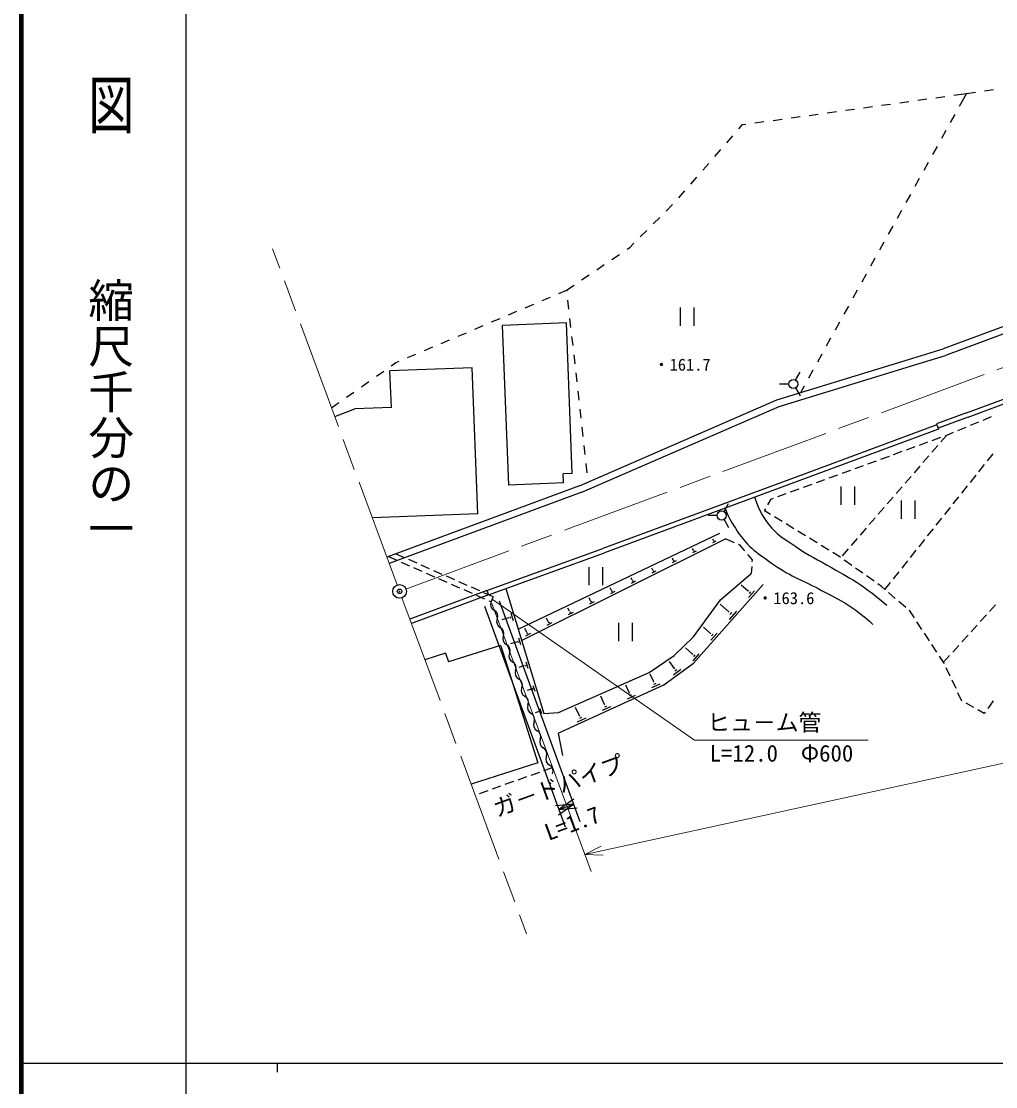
# Model space of a CAD drawing. Units: millimetres, scale not verified. Extents: x 40000 to 680000, y 20000 to 380000.
# Drawn here: x 40000 to 146666, y 202409 to 319048 of the extents above; entities that cross this region are included whole.
import ezdxf
from ezdxf.enums import TextEntityAlignment as Align

# ---------------------------------------------------------------- set-up
doc = ezdxf.new("R2010")
doc.units = ezdxf.units.MM
doc.header["$LTSCALE"] = 1000
doc.header["$PDMODE"] = 32
doc.header["$PDSIZE"] = 500
doc.linetypes.add('CHAIN', pattern=[18.5, 12, -1.5, 3.5, -1.5])
for name, color, linetype, lineweight in [('S-BGD', 7, 'Continuous', 25), ('S-BMK', 2, 'CHAIN', 13), ('S-BMK-SRVR', 3, 'Continuous', 25), ('S-STR-HTXT', 7, 'Continuous', 13), ('S-STR-STRC', 7, 'Continuous', 25), ('S-TTL', 2, 'Continuous', 140), ('S-TTL-BAND', 7, 'Continuous', 25)]:
    doc.layers.add(name, color=color, linetype=linetype, lineweight=lineweight)
doc.styles.add('@ＭＳ ゴシック', font='')
doc.styles.add('ＭＳ ゴシック', font='')
doc.styles.get('@ＭＳ ゴシック').set_extended_font_data('@MS Gothic')
doc.styles.get('ＭＳ ゴシック').set_extended_font_data('MS Gothic')

msp = doc.modelspace()

# ---------------------------------------------------------------- linework, layer by layer
at = {"layer": 'S-BGD'}
for p, q in [((220385, 311842), (141156, 282467)), ((145437, 311429), (146427, 311572)), ((136156, 310128), (137146, 310266)), ((138137, 310404), (139127, 310542)), ((140118, 310679), (141108, 310817)), ((142099, 310955), (143457, 311144)), ((143457, 311144), (142667, 309719)), ((143457, 311144), (144447, 311286)), ((128232, 309027), (129223, 309164)), ((130213, 309302), (131204, 309440)), ((132194, 309578), (133185, 309715)), ((134175, 309853), (135165, 309991)), ((120308, 307925), (121299, 308063)), ((122289, 308200), (123280, 308338)), ((124270, 308476), (125261, 308614)), ((126251, 308751), (127242, 308889)), ((142182, 308845), (141697, 307971)), ((118533, 307271), (118934, 307734)), ((118934, 307734), (119318, 307787)), ((141212, 307096), (140727, 306222)), ((117223, 305760), (117878, 306516)), ((115912, 304249), (116567, 305005)), ((140242, 305347), (139757, 304473)), ((114602, 302738), (115257, 303494)), ((139272, 303598), (138787, 302724)), ((113292, 301227), (113947, 301983)), ((138302, 301849), (137817, 300975)), ((111981, 299716), (112637, 300472)), ((137332, 300100), (136847, 299226)), ((110593, 298278), (111300, 298985)), ((109179, 296864), (109886, 297571)), ((136362, 298351), (135876, 297477)), ((135391, 296602), (134906, 295728)), ((107765, 295449), (108472, 296157)), ((106306, 294089), (106607, 294292)), ((106607, 294292), (107057, 294742)), ((134421, 294853), (133936, 293979)), ((104650, 292968), (105478, 293528)), ((133451, 293104), (132966, 292230)), ((143484, 276184), (188459, 292966)), ((102993, 291847), (103822, 292407)), ((143659, 275716), (188630, 292496)), ((101337, 290726), (102165, 291286)), ((132481, 291355), (131996, 290481)), ((98855, 289255), (99681, 289605)), ((99681, 289605), (100509, 290166)), ((99681, 289605), (99692, 289503)), ((131511, 289606), (131026, 288732)), ((97014, 288474), (97934, 288864)), ((99803, 288509), (99915, 287515)), ((154951, 288381), (140915, 283177)), ((93331, 286911), (94252, 287302)), ((95173, 287693), (96093, 288083)), ((112113, 287711), (112113, 285711)), ((113613, 287711), (113613, 285711)), ((130541, 287857), (130056, 286983)), ((91490, 286130), (92411, 286521)), ((99665, 286037), (92670, 285760)), ((100320, 269550), (99665, 286037)), ((100026, 286521), (100137, 285527)), ((129571, 286108), (129086, 285234)), ((87808, 284568), (88729, 284959)), ((89649, 285349), (90570, 285740)), ((93365, 268273), (92670, 285760)), ((85967, 283787), (86887, 284178)), ((100248, 284534), (100360, 283540)), ((128601, 284359), (128116, 283485)), ((82285, 282225), (83205, 282615)), ((84126, 283006), (85046, 283397)), ((100471, 282546), (100582, 281552)), ((127631, 282611), (127145, 281736)), ((137585, 282155), (140915, 283177)), ((137804, 281438), (141156, 282467)), ((89352, 281124), (80359, 280767)), ((80506, 281330), (81014, 281686)), ((81014, 281686), (81364, 281834)), ((89987, 265137), (89352, 281124)), ((122698, 277598), (137585, 282155)), ((122958, 276893), (137804, 281438)), ((78869, 280182), (79688, 280756)), ((80517, 276770), (80359, 280767)), ((100693, 280559), (100804, 279565)), ((124762, 279771), (125262, 280637)), ((126660, 280862), (126175, 279987)), ((77231, 279034), (78050, 279608)), ((124012, 279338), (123012, 279338)), ((124762, 278905), (125262, 278038)), ((125690, 279113), (125290, 278391)), ((75594, 277885), (76413, 278459)), ((100916, 278571), (101027, 277577)), ((73956, 276737), (74775, 277311)), ((74307, 275791), (76521, 276611)), ((80517, 276770), (76521, 276611)), ((101096, 268201), (122698, 277598)), ((101138, 276583), (101249, 275590)), ((101376, 267505), (122958, 276893)), ((143484, 276184), (140203, 274968)), ((143659, 275716), (140377, 274499)), ((145290, 275398), (146213, 275782)), ((101361, 274596), (101472, 273602)), ((140412, 274405), (103844, 260847)), ((140238, 274874), (125705, 269486)), ((140203, 274968), (140412, 274405)), ((142520, 274246), (143443, 274630)), ((143905, 274822), (144828, 275206)), ((138313, 272653), (139252, 272995)), ((139722, 273166), (140662, 273508)), ((141332, 273752), (140676, 272997)), ((141132, 273679), (141332, 273752)), ((141332, 273752), (142058, 274054)), ((101583, 272608), (101694, 271614)), ((135493, 271627), (136433, 271969)), ((136903, 272140), (137843, 272482)), ((140348, 272620), (139692, 271865)), ((101805, 270621), (101917, 269627)), ((132674, 270601), (133614, 270943)), ((134084, 271114), (135024, 271456)), ((139364, 271488), (138708, 270733)), ((145764, 270911), (146387, 271693)), ((100320, 269550), (99320, 269511)), ((99360, 268512), (99320, 269511)), ((125705, 269486), (103672, 261317)), ((129855, 269576), (130795, 269918)), ((131265, 270089), (132204, 270430)), ((138380, 270356), (137724, 269601)), ((144829, 269738), (145452, 270520)), ((99360, 268512), (93365, 268273)), ((102028, 268633), (102031, 268607)), ((125626, 268037), (126566, 268379)), ((127036, 268550), (127976, 268892)), ((128445, 269063), (129385, 269405)), ((137396, 269224), (136740, 268469)), ((143894, 268565), (144517, 269347)), ((101096, 268201), (80019, 260386)), ((101376, 267505), (80279, 259683)), ((122807, 267011), (123747, 267353)), ((124217, 267524), (125156, 267866)), ((129722, 268101), (129722, 266101)), ((131222, 268101), (131222, 266101)), ((136412, 268092), (135756, 267337)), ((142959, 267392), (143582, 268174)), ((116926, 265377), (117426, 266243)), ((121729, 266114), (122070, 266743)), ((122070, 266743), (122337, 266840)), ((135428, 266959), (134772, 266205)), ((136304, 266595), (136304, 264595)), ((137804, 266595), (137804, 264595)), ((142024, 266219), (142647, 267001)), ((89987, 265137), (78428, 264677)), ((116176, 264944), (115176, 264944)), ((121374, 265458), (121491, 265674)), ((122018, 265065), (121374, 265458)), ((123297, 264282), (122444, 264804)), ((134444, 265827), (133788, 265073)), ((141089, 265046), (141712, 265828)), ((116926, 264511), (117426, 263645)), ((124577, 263499), (123724, 264021)), ((133459, 264695), (132803, 263941)), ((140154, 263873), (140777, 264655)), ((94397, 252499), (116455, 263003)), ((125856, 262716), (125003, 263238)), ((127136, 261933), (126283, 262455)), ((132475, 263563), (131819, 262808)), ((139219, 262700), (139842, 263482)), ((90979, 256718), (103672, 261317)), ((117132, 262403), (94777, 251249)), ((113571, 261157), (113492, 261315)), ((116045, 262140), (115664, 261950)), ((115759, 262236), (115695, 262364)), ((115771, 262242), (115747, 262230)), ((115854, 262164), (115759, 262117)), ((117132, 262403), (118045, 261995)), ((118501, 261790), (118632, 261732)), ((118632, 261732), (119181, 261075)), ((128415, 261150), (127562, 261672)), ((130507, 261299), (129851, 260544)), ((131491, 262431), (130835, 261676)), ((138284, 261528), (138907, 262309)), ((80193, 260451), (81108, 260048)), ((81002, 260750), (81917, 260348)), ((82375, 260147), (83290, 259744)), ((91151, 256248), (103844, 260847)), ((111363, 260068), (111269, 260257)), ((113872, 261056), (113471, 260856)), ((113584, 261163), (113559, 261151)), ((113672, 261082), (113571, 261031)), ((119502, 260691), (119998, 260098)), ((129507, 260482), (128842, 260889)), ((129686, 260355), (129507, 260482)), ((137349, 260355), (137972, 261137)), ((81566, 259847), (82481, 259444)), ((82939, 259243), (83854, 258840)), ((83748, 259543), (84663, 259140)), ((85121, 258939), (86036, 258537)), ((102126, 259299), (102126, 257299)), ((103626, 259299), (103626, 257299)), ((109135, 258968), (109025, 259188)), ((109149, 258975), (109121, 258962)), ((111679, 259962), (111258, 259752)), ((111376, 260074), (111350, 260061)), ((111469, 259989), (111363, 259936)), ((119954, 259373), (119906, 258582)), ((119998, 260098), (119985, 259872)), ((130908, 259484), (130093, 260064)), ((132129, 258613), (131315, 259194)), ((136414, 259182), (137037, 259964)), ((84312, 258639), (85227, 258236)), ((85685, 258035), (86600, 257632)), ((86494, 258335), (87409, 257933)), ((106886, 257859), (106760, 258110)), ((106900, 257866), (106871, 257852)), ((107001, 257772), (106886, 257715)), ((109466, 258858), (109024, 258637)), ((109245, 258886), (109135, 258830)), ((116547, 255714), (119906, 258582)), ((133351, 257743), (132537, 258323)), ((135479, 258009), (136102, 258791)), ((90979, 256718), (82539, 253588)), ((87058, 257431), (87973, 257028)), ((87867, 257732), (88783, 257329)), ((88431, 256827), (89347, 256424)), ((89240, 257128), (90156, 256725)), ((90978, 256717), (91153, 256249)), ((93046, 256935), (97210, 243260)), ((104616, 256739), (104475, 257022)), ((104978, 256618), (104495, 256377)), ((104631, 256747), (104601, 256732)), ((104736, 256649), (104616, 256588)), ((107232, 257743), (106770, 257512)), ((113602, 248764), (121214, 257407)), ((119581, 256659), (118820, 257329)), ((119601, 256682), (119561, 256637)), ((120261, 256702), (119624, 255980)), ((134162, 257165), (133758, 257453)), ((134544, 256836), (134162, 257165)), ((134544, 256836), (135167, 257618)), ((91153, 256249), (82713, 253119)), ((89804, 256223), (90720, 255821)), ((90613, 256524), (91529, 256121)), ((91177, 255619), (91423, 255511)), ((91666, 256061), (91424, 255512)), ((102325, 255609), (102168, 255923)), ((102703, 255483), (102198, 255231)), ((102341, 255617), (102309, 255601)), ((102451, 255515), (102325, 255452)), ((113597, 251659), (116547, 255714)), ((119841, 256591), (119682, 256410)), ((135680, 255856), (134922, 256509)), ((136816, 254877), (136059, 255530)), ((100013, 254469), (99840, 254815)), ((100407, 254337), (99881, 254075)), ((100029, 254477), (99996, 254461)), ((100144, 254370), (100013, 254305)), ((117448, 254400), (116504, 255232)), ((117472, 254428), (117424, 254373)), ((118279, 254453), (117501, 253569)), ((117766, 254316), (117572, 254095)), ((137266, 254489), (137195, 254551)), ((137763, 253732), (137266, 254489)), ((145987, 254435), (146658, 255176)), ((93319, 253739), (92611, 253523)), ((93311, 253764), (93326, 253714)), ((93489, 253901), (93550, 253700)), ((93598, 254263), (93843, 253459)), ((97679, 253318), (97491, 253696)), ((98089, 253181), (97542, 252908)), ((97696, 253326), (97662, 253309)), ((97816, 253215), (97679, 253147)), ((105377, 253193), (105377, 251193)), ((106877, 253193), (106877, 251193)), ((138587, 252478), (138038, 253314)), ((144981, 253322), (145652, 254064)), ((95324, 252156), (95119, 252567)), ((95750, 252014), (95182, 251730)), ((95342, 252165), (95306, 252147)), ((95466, 252049), (95324, 251978)), ((115439, 252024), (114666, 252705)), ((115461, 252049), (115417, 252000)), ((116182, 252071), (115486, 251282)), ((115723, 251949), (115549, 251752)), ((139411, 251225), (138862, 252061)), ((143975, 252209), (144646, 252951)), ((94166, 251074), (93553, 250887)), ((94159, 251097), (94173, 251051)), ((94322, 251222), (94379, 251038)), ((94423, 251556), (94648, 250817)), ((111467, 249610), (113597, 251659)), ((140235, 249971), (139685, 250807)), ((142969, 251097), (143640, 251838)), ((86449, 249871), (84183, 249154)), ((86449, 249871), (86751, 248918)), ((92471, 250728), (86751, 248918)), ((92488, 250676), (96545, 237858)), ((108722, 247767), (111467, 249610)), ((113474, 249754), (112693, 250443)), ((113495, 249778), (113454, 249731)), ((114180, 249799), (113519, 249049)), ((113745, 249683), (113579, 249495)), ((140957, 248871), (141628, 249613)), ((141963, 249984), (142634, 250726)), ((94993, 248471), (94473, 248313)), ((94986, 248493), (94999, 248450)), ((95136, 248607), (95187, 248438)), ((95228, 248912), (95434, 248236)), ((110340, 246418), (113602, 248764)), ((111501, 248188), (110943, 248963)), ((140957, 248871), (140509, 249553)), ((141036, 248705), (140957, 248871)), ((98808, 243383), (108722, 247767)), ((109230, 246729), (108849, 247555)), ((112211, 248072), (111385, 247477)), ((111526, 248207), (111475, 248170)), ((111753, 248056), (111546, 247907)), ((141679, 247350), (141251, 248253)), ((96014, 246331), (96201, 245717)), ((98778, 241095), (110340, 246418)), ((106563, 245488), (106161, 246361)), ((109888, 246485), (108986, 246070)), ((109258, 246742), (109202, 246716)), ((109446, 246555), (109221, 246451)), ((142322, 245995), (141893, 246898)), ((95800, 245930), (95371, 245800)), ((95794, 245950), (95806, 245911)), ((95930, 246054), (95977, 245900)), ((103848, 244250), (103432, 245154)), ((107206, 245250), (106326, 244845)), ((106591, 245501), (106536, 245475)), ((106775, 245318), (106554, 245217)), ((142937, 244698), (142536, 245543)), ((96781, 243811), (96950, 243256)), ((101112, 243003), (100681, 243938)), ((104506, 244007), (103605, 243592)), ((103876, 244263), (103820, 244237)), ((104064, 244077), (103839, 243973)), ((142993, 244665), (142937, 244698)), ((144286, 243906), (143424, 244412)), ((146394, 244644), (145812, 243831)), ((96589, 243449), (96249, 243346)), ((96583, 243467), (96594, 243432)), ((96706, 243561), (96748, 243422)), ((97210, 243260), (98808, 243383)), ((101785, 242754), (100863, 242330)), ((101140, 243016), (101083, 242990)), ((101333, 242826), (101102, 242719)), ((145399, 243253), (144718, 243653)), ((145521, 243424), (145399, 243253)), ((98778, 241095), (99227, 238670)), ((96545, 237858), (89230, 235542)), ((96712, 236822), (95770, 236485)), ((98124, 237327), (97182, 236990)), ((93887, 235811), (92945, 235475)), ((95299, 236317), (94358, 235980)), ((91062, 234801), (90120, 234464)), ((92474, 235306), (91533, 234970))]:
    msp.add_line(p, q, dxfattribs=at)
for centre in [(124512, 279338), (116676, 264944)]:
    msp.add_circle(centre, 500, dxfattribs=at)
for centre, start, end in [((92085, 255217), 156.06548, 243.27112), ((91433, 253922), 336.06548, 63.27112), ((92758, 253334), 156.06548, 243.27112), ((92106, 252039), 336.06548, 63.27112), ((93432, 251451), 156.06548, 243.27112), ((92779, 250155), 336.06548, 63.27112), ((94105, 249567), 156.06548, 243.27112), ((93453, 248272), 336.06548, 63.27112), ((94778, 247684), 156.06548, 243.27112), ((94126, 246389), 336.06548, 63.27112), ((95451, 245801), 156.06548, 243.27112), ((94799, 244506), 336.06548, 63.27112), ((96124, 243917), 156.06548, 243.27112), ((95472, 242622), 336.06548, 63.27112), ((96797, 242034), 156.06548, 243.27112), ((96145, 240739), 336.06548, 63.27112), ((97471, 240151), 156.06548, 243.27112), ((96818, 238856), 336.06548, 63.27112), ((98144, 238267), 156.06548, 243.27112), ((97492, 236972), 336.06548, 63.27112)]:
    msp.add_arc(centre, 725, start, end, dxfattribs=at)
for points in [[(120269, 266937), (120755, 265606), (120996, 265051), (121766, 264033), (122691, 262811), (123535, 262412), (124791, 261533), (126242, 260516), (127179, 260139), (128702, 259234), (129966, 258484), (130717, 258130), (131929, 257299), (133077, 256511), (133463, 256194), (134751, 255121)], [(117078, 265641), (117536, 264520), (117786, 264119), (118379, 263227), (119570, 261434), (120687, 260748), (122452, 259517), (124330, 258206), (125607, 257839), (127614, 256734), (128960, 255992), (129791, 255693), (131041, 254798), (131934, 254160), (132257, 253899), (133219, 253024)]]:
    msp.add_open_spline(points, degree=3, knots=[0, 0, 0, 0, 1, 1, 1, 2, 2, 2, 3, 3, 3, 4, 4, 4, 5, 5, 5, 5], dxfattribs=at)
at = {"layer": 'S-BMK'}
for p, q in [((81148, 257339), (67504, 294141)), ((82112, 256896), (174469, 291139)), ((81670, 255932), (95315, 219130))]:
    msp.add_line(p, q, dxfattribs=at)
at = {"layer": 'S-BMK-SRVR'}
msp.add_circle((81409, 256636), 750, dxfattribs=at)
msp.add_point((81409, 256636), dxfattribs=at)
msp.add_point((81409, 256636), dxfattribs=at)
msp.add_point((81409, 256636), dxfattribs=at)
at = {"layer": 'S-STR-HTXT'}
for p, q in [((279287, 266566), (101684, 227840)), ((91545, 255787), (113713, 240330)), ((91499, 255311), (102379, 225965)), ((113713, 240330), (132713, 240330)), ((103461, 228757), (101684, 227840)), ((101684, 227840), (103682, 227746))]:
    msp.add_line(p, q, dxfattribs=at)
at = {"layer": 'S-STR-STRC'}
for p, q in [((92297, 255599), (101145, 231460)), ((90700, 255014), (99549, 230875)), ((100457, 233337), (98465, 233159)), ((98821, 232187), (100457, 233337)), ((100496, 233903), (98860, 232752)), ((98860, 232752), (100457, 233337)), ((98860, 232752), (100852, 232931))]:
    msp.add_line(p, q, dxfattribs=at)
at = {"layer": 'S-TTL'}
msp.add_line((40000, 380000), (40000, 20000), dxfattribs=at)
at = {"layer": 'S-TTL-BAND'}
for p, q in [((58000, 370000), (58000, 20000)), ((40000, 205000), (579000, 205000)), ((68000, 205000), (68000, 204000))]:
    msp.add_line(p, q, dxfattribs=at)

# ---------------------------------------------------------------- texts
at = {"layer": 'S-BGD', "style": 'ＭＳ ゴシック'}
for s, p in [('・161.7', (109172, 281459)), ('・163.6', (120528, 255897))]:
    msp.add_text(s, height=1320, dxfattribs=at).set_placement(p, align=Align.MIDDLE_LEFT)
at = {"layer": 'S-STR-HTXT', "style": 'ＭＳ ゴシック'}
msp.add_text('ヒュ－ム管', height=1833, dxfattribs=at).set_placement((115088, 240830), align=Align.BOTTOM_LEFT)
msp.add_text('L=12.0\u3000Φ600', height=1833, dxfattribs=at).set_placement((123213, 239830), align=Align.TOP_CENTER)
at = {"layer": 'S-STR-STRC', "style": 'ＭＳ ゴシック'}
msp.add_text('ガ－ドパイプ', height=1833, rotation=20.13, dxfattribs=at).set_placement((99314, 233984), align=Align.BOTTOM_CENTER)
at = {"layer": 'S-STR-STRC', "style": '@ＭＳ ゴシック'}
msp.add_text('L=1.7', height=1833, rotation=20.13, dxfattribs=at).set_placement((100003, 232106), align=Align.TOP_CENTER)
at = {"layer": 'S-TTL-BAND', "style": '@ＭＳ ゴシック', "width": 1.4}
msp.add_text('平  面  図', height=3666, rotation=270, dxfattribs=at).set_placement((49777, 306475), align=Align.MIDDLE_RIGHT)
at = {"layer": 'S-TTL-BAND', "style": '@ＭＳ ゴシック'}
msp.add_text('縮尺千分の一', height=3666, rotation=270, dxfattribs=at).set_placement((49777, 261030), align=Align.MIDDLE_RIGHT)

doc.saveas('drawing.dxf')
